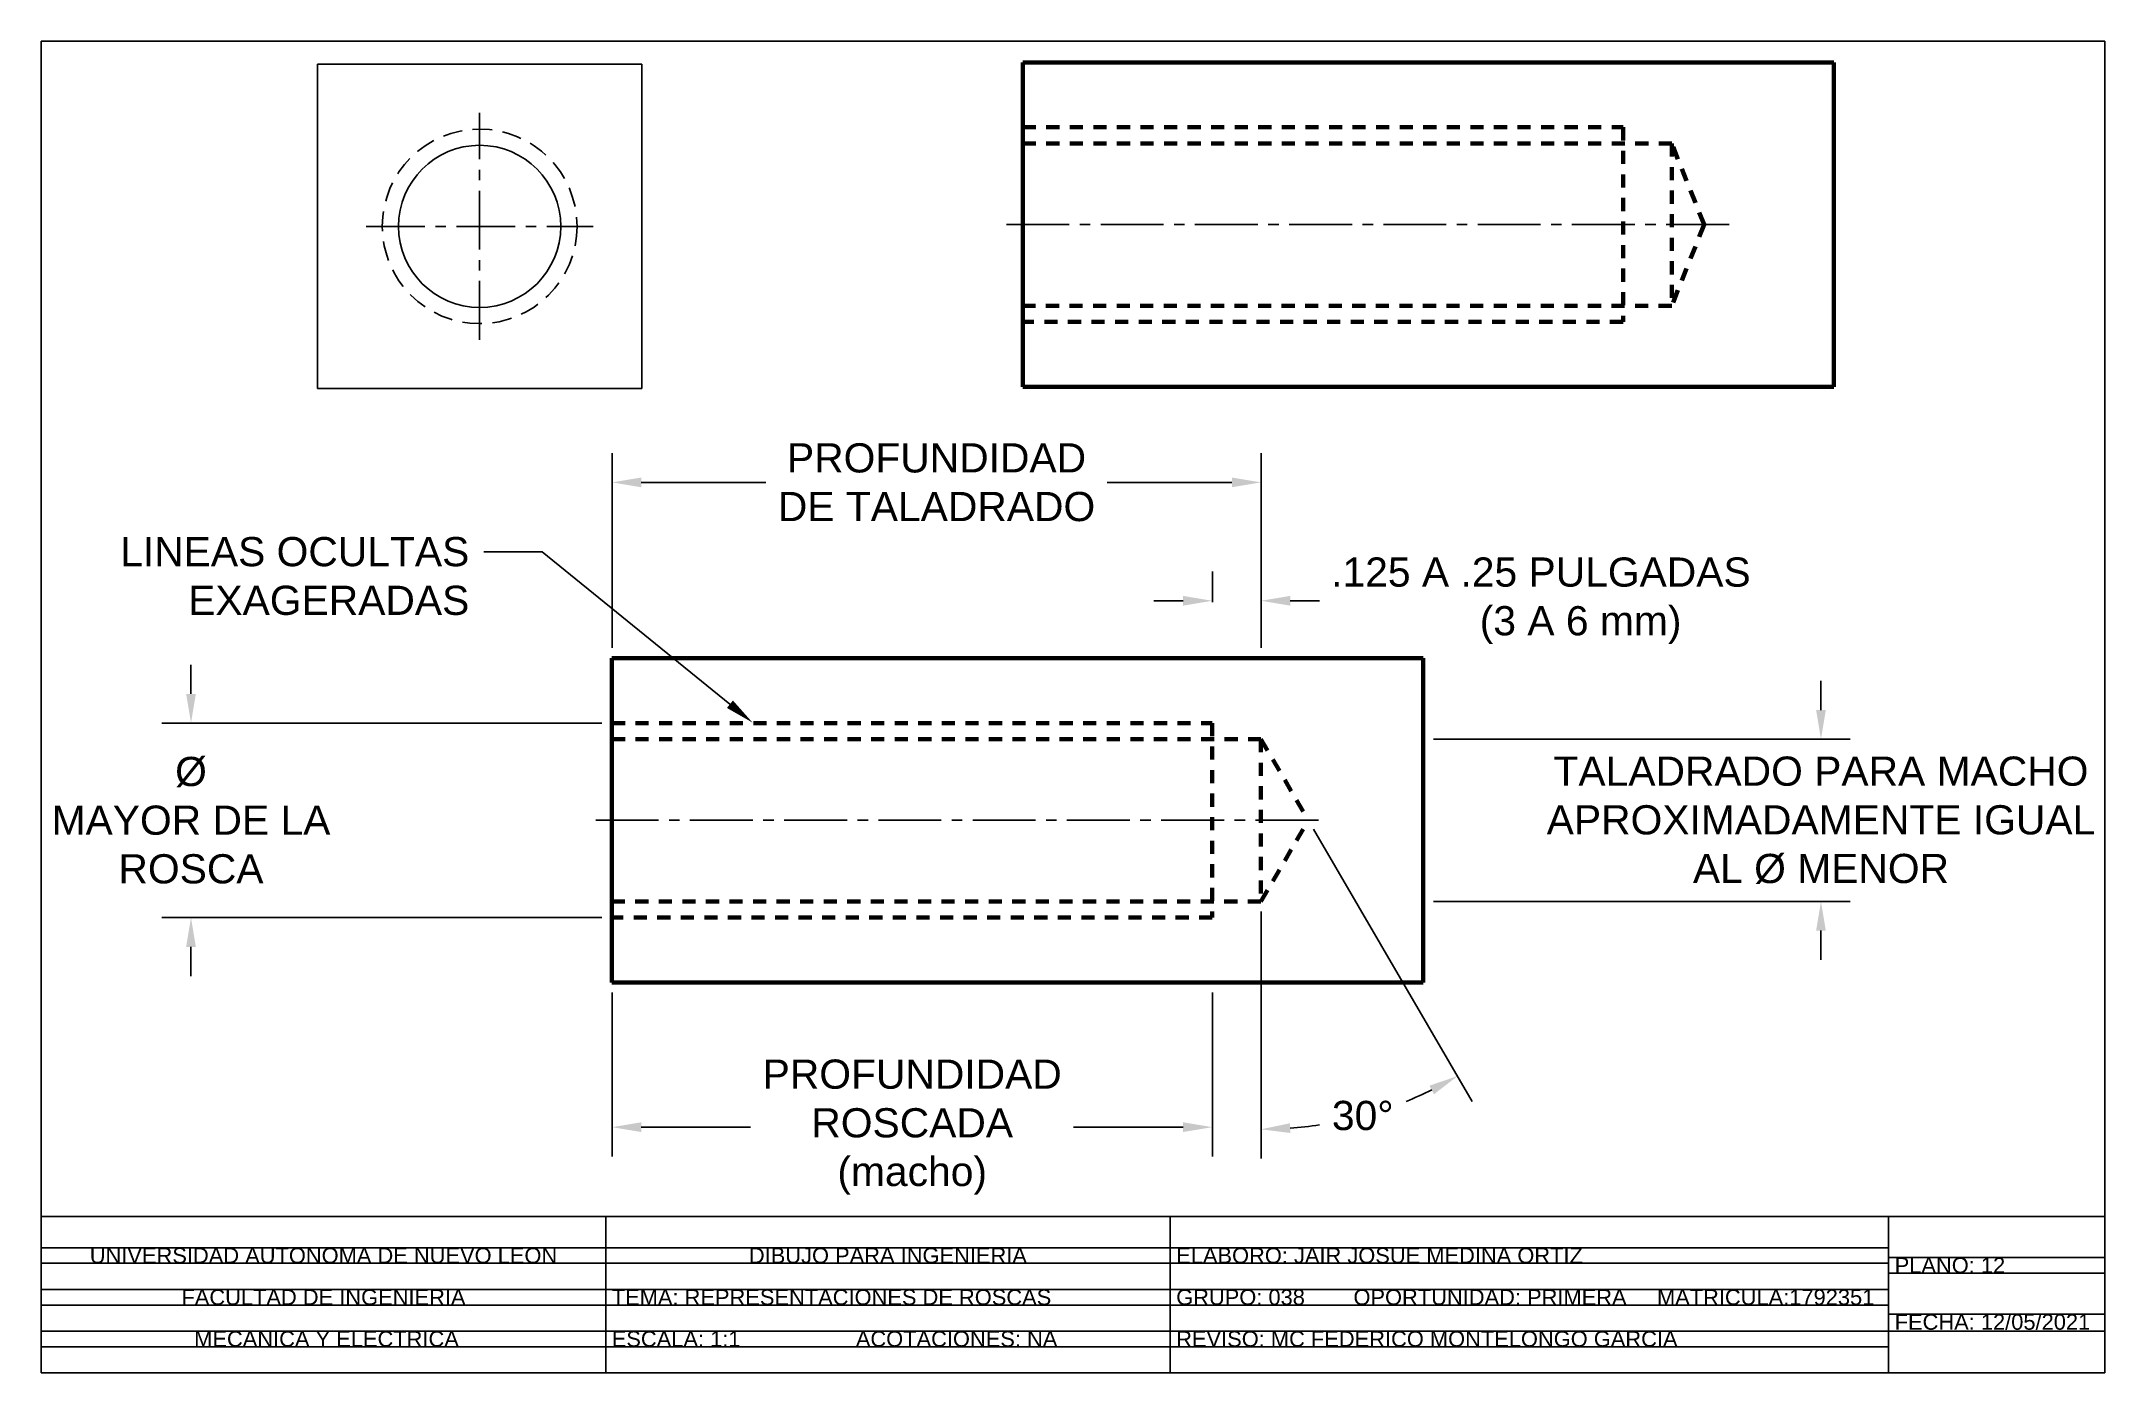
# Paper-space layout 'Plantilla en pulgadas' of a CAD drawing. Header units: inches. Extents: x 0.8 to 16.6, y 0.4 to 10.6.
# The model-space entities are those that its viewports show. They can reach past a viewport. Long polylines and large blocks are cut down to what shows.
import ezdxf
from ezdxf import colors
from ezdxf.entities.mleader import LeaderData, LeaderLine
from ezdxf.math import Vec2, Vec3

# ---------------------------------------------------------------- set-up
doc = ezdxf.new("R2010")
doc.units = ezdxf.units.IN
doc.header["$MEASUREMENT"] = 0
doc.linetypes.add('CENTER2', pattern=[1.125, 0.75, -0.125, 0.125, -0.125])
doc.linetypes.add('DASHED2', pattern=[0.375, 0.25, -0.125])
doc.styles.get("Standard").update_dxf_attribs({"font": 'arial.ttf'})
doc.dimstyles.get("Standard").update_dxf_attribs({"dimtxt": 0.18, "dimasz": 0.18, "dimexe": 0.18, "dimexo": 0.0625, "dimgap": 0.09, "dimtad": 0, "dimtih": 1, "dimtoh": 1, "dimdec": 4, "dimzin": 0, "dimdsep": 46, "dimtxsty": 'Standard', "dimcen": 0.09, "dimadec": 0, "dimazin": 0, "dimtfac": 1, "dimtdec": 4, "dimtofl": 0, "dimtmove": 0, "dimatfit": 3, "dimfxl": 1, "dimtolj": 1, "dimtzin": 0, "dimarcsym": 0})

# ---------------------------------------------------------------- blocks, each defined once
blk = doc.blocks.new('*D30')
at = {"color": 0, "lineweight": -2, "ltscale": 0.5, "transparency": 16777216}
for p, q in [((148.261, 7.55), (148.261, 7.738)), ((148.561, 7.55), (148.561, 7.738)), ((148.081, 7.558), (147.901, 7.558)), ((148.741, 7.558), (148.921, 7.558))]:
    blk.add_line(p, q, dxfattribs=at)
at = {"color": 0, "lineweight": 80, "ltscale": 0.5, "transparency": 16777216}
for points in [[(148.081, 7.588), (148.081, 7.528), (148.261, 7.558)], [(148.741, 7.588), (148.741, 7.528), (148.561, 7.558)]]:
    blk.add_solid(points, dxfattribs=at)
at = {"layer": 'Defpoints', "color": 0, "lineweight": 80, "ltscale": 0.5, "transparency": 16777216}
for p in [(148.561, 7.558), (148.261, 7.487), (148.561, 7.487)]:
    blk.add_point(p, dxfattribs=at)
at = {"color": 0, "lineweight": 80, "ltscale": 0.5, "transparency": 16777216, "insert": (150.286, 7.558), "char_height": 0.18, "width": 3.11572, "attachment_point": 5}
blk.add_mtext('\\A1;.125 A .25 PULGADAS\\P       (3 A 6 mm)', dxfattribs=at)
blk = doc.blocks.new('*D31')
at = {"color": 0, "lineweight": -2, "ltscale": 0.5, "transparency": 16777216}
for p, q in [((144.561, 7.267), (144.561, 8.468)), ((148.561, 7.267), (148.561, 8.468)), ((144.741, 8.288), (145.508, 8.288)), ((148.381, 8.288), (147.613, 8.288))]:
    blk.add_line(p, q, dxfattribs=at)
at = {"color": 0, "lineweight": 80, "ltscale": 0.5, "transparency": 16777216}
for points in [[(144.741, 8.318), (144.741, 8.258), (144.561, 8.288)], [(148.381, 8.318), (148.381, 8.258), (148.561, 8.288)]]:
    blk.add_solid(points, dxfattribs=at)
at = {"layer": 'Defpoints', "color": 0, "lineweight": 80, "ltscale": 0.5, "transparency": 16777216}
for p in [(144.561, 8.288), (144.561, 7.204), (148.561, 7.204)]:
    blk.add_point(p, dxfattribs=at)
at = {"color": 0, "lineweight": 80, "ltscale": 0.5, "transparency": 16777216, "insert": (146.561, 8.288), "char_height": 0.18, "width": 2.90207, "attachment_point": 5}
blk.add_mtext('\\A1;PROFUNDIDAD\\PDE TALADRADO', dxfattribs=at)
blk = doc.blocks.new('*D32')
at = {"color": 0, "lineweight": -2, "ltscale": 0.5, "transparency": 16777216}
for p, q in [((141.966, 6.984), (141.966, 7.164)), ((144.498, 6.804), (141.786, 6.804)), ((144.498, 5.604), (141.786, 5.604)), ((141.966, 5.424), (141.966, 5.244))]:
    blk.add_line(p, q, dxfattribs=at)
at = {"color": 0, "lineweight": 80, "ltscale": 0.5, "transparency": 16777216}
for points in [[(141.936, 6.984), (141.996, 6.984), (141.966, 6.804)], [(141.936, 5.424), (141.996, 5.424), (141.966, 5.604)]]:
    blk.add_solid(points, dxfattribs=at)
at = {"layer": 'Defpoints', "color": 0, "lineweight": 80, "ltscale": 0.5, "transparency": 16777216}
for p in [(144.561, 6.804), (141.966, 5.604), (144.561, 5.604)]:
    blk.add_point(p, dxfattribs=at)
at = {"color": 0, "lineweight": 80, "ltscale": 0.5, "transparency": 16777216, "insert": (141.966, 6.204), "char_height": 0.18, "width": 2.15729, "attachment_point": 5}
blk.add_mtext('\\A1;%%C \\PMAYOR DE LA\\PROSCA', dxfattribs=at)
blk = doc.blocks.new('*D33')
at = {"color": 0, "lineweight": -2, "ltscale": 0.5, "transparency": 16777216}
for p, q in [((144.561, 5.142), (144.561, 4.132)), ((148.261, 5.142), (148.261, 4.132)), ((144.741, 4.312), (145.415, 4.312)), ((148.081, 4.312), (147.406, 4.312))]:
    blk.add_line(p, q, dxfattribs=at)
at = {"color": 0, "lineweight": 80, "ltscale": 0.5, "transparency": 16777216}
for points in [[(144.741, 4.342), (144.741, 4.282), (144.561, 4.312)], [(148.081, 4.342), (148.081, 4.282), (148.261, 4.312)]]:
    blk.add_solid(points, dxfattribs=at)
at = {"layer": 'Defpoints', "color": 0, "lineweight": 80, "ltscale": 0.5, "transparency": 16777216}
for p in [(144.561, 5.204), (148.261, 5.204), (148.261, 4.312)]:
    blk.add_point(p, dxfattribs=at)
at = {"color": 0, "lineweight": 80, "ltscale": 0.5, "transparency": 16777216, "insert": (146.411, 4.312), "char_height": 0.18, "width": 2.8056, "attachment_point": 5}
blk.add_mtext('\\A1;PROFUNDIDAD\\PROSCADA\\P(macho)', dxfattribs=at)
blk = doc.blocks.new('*D35')
at = {"color": 0, "lineweight": -2, "ltscale": 0.5, "transparency": 16777216}
for p, q in [((152.012, 6.884), (152.012, 7.064)), ((149.623, 6.704), (152.192, 6.704)), ((149.623, 5.704), (152.192, 5.704)), ((152.012, 5.524), (152.012, 5.344))]:
    blk.add_line(p, q, dxfattribs=at)
at = {"color": 0, "lineweight": 80, "ltscale": 0.5, "transparency": 16777216}
for points in [[(151.982, 6.884), (152.042, 6.884), (152.012, 6.704)], [(151.982, 5.524), (152.042, 5.524), (152.012, 5.704)]]:
    blk.add_solid(points, dxfattribs=at)
at = {"layer": 'Defpoints', "color": 0, "lineweight": 80, "ltscale": 0.5, "transparency": 16777216}
for p in [(149.561, 6.704), (149.561, 5.704), (152.012, 5.704)]:
    blk.add_point(p, dxfattribs=at)
at = {"color": 0, "lineweight": 80, "ltscale": 0.5, "transparency": 16777216, "insert": (152.012, 6.204), "char_height": 0.18, "width": 3.70135, "attachment_point": 5}
blk.add_mtext('\\A1;TALADRADO PARA MACHO\\PAPROXIMADAMENTE IGUAL AL %%C MENOR', dxfattribs=at)
blk = doc.blocks.new('*D36')
at = {"color": 0, "lineweight": -2, "ltscale": 0.5, "transparency": 16777216}
for p, q in [((148.884, 6.15), (149.863, 4.471)), ((148.561, 5.642), (148.561, 4.119))]:
    blk.add_line(p, q, dxfattribs=at)
for start, end in [(291.8208, 295.9568), (274.2893, 278.6316)]:
    blk.add_arc((148.561, 6.704), 2.405, start, end, dxfattribs=at)
at = {"color": 0, "lineweight": 80, "ltscale": 0.5, "transparency": 16777216}
for points in [[(149.599, 4.568), (149.627, 4.515), (149.772, 4.627)], [(148.742, 4.276), (148.739, 4.336), (148.561, 4.299)]]:
    blk.add_solid(points, dxfattribs=at)
at = {"layer": 'Defpoints', "color": 0, "lineweight": 80, "ltscale": 0.5, "transparency": 16777216}
for p in [(148.561, 6.704), (148.561, 6.704), (148.852, 6.204), (148.561, 5.704), (148.982, 4.336)]:
    blk.add_point(p, dxfattribs=at)
at = {"color": 0, "lineweight": 80, "ltscale": 0.5, "transparency": 16777216, "insert": (149.188, 4.383), "char_height": 0.18, "attachment_point": 5}
blk.add_mtext('\\A1;30°', dxfattribs=at)

msp = doc.modelspace()

# ---------------------------------------------------------------- linework, layer by layer
at = {"ltscale": 0.5}
for p, q in [((142.74507, 8.86692), (142.74507, 10.86692)), ((142.74507, 10.86692), (144.74507, 10.86692)), ((144.74507, 10.86692), (144.74507, 8.86692)), ((144.74507, 8.86692), (142.74507, 8.86692))]:
    msp.add_line(p, q, dxfattribs=at)
at = {"lineweight": 200, "ltscale": 0.5}
for p, q in [((152.09201, 10.87756), (147.09201, 10.87756)), ((147.09201, 10.87756), (147.09201, 8.87756)), ((152.09201, 8.87756), (152.09201, 10.87756)), ((147.09201, 8.87756), (152.09201, 8.87756))]:
    msp.add_line(p, q, dxfattribs=at)
at = {"linetype": 'CENTER2', "ltscale": 0.75}
for p, q in [((143.74507, 9.16692), (143.74507, 10.56692)), ((143.04507, 9.86692), (144.44507, 9.86692))]:
    msp.add_line(p, q, dxfattribs=at)
at = {"linetype": 'DASHED2', "lineweight": 80, "ltscale": 0.5}
for p, q in [((147.09201, 10.47756), (150.79201, 10.47756)), ((150.79201, 10.47756), (150.79201, 9.27756)), ((147.09201, 10.37756), (151.09201, 10.37756)), ((151.09201, 10.37756), (151.09201, 9.37756)), ((151.29201, 9.87756), (151.09201, 10.37756)), ((151.29201, 9.87756), (151.09201, 9.37756)), ((151.09201, 9.37756), (147.09201, 9.37756)), ((150.79201, 9.27756), (147.09201, 9.27756)), ((144.56059, 6.80426), (148.26059, 6.80426)), ((148.26059, 6.80426), (148.26059, 5.60426)), ((144.56059, 6.70426), (148.56059, 6.70426)), ((148.56059, 6.70426), (148.56059, 5.70426)), ((148.56059, 6.70426), (148.85213, 6.20426)), ((148.56059, 5.70426), (148.85213, 6.20426)), ((148.56059, 5.70426), (144.56059, 5.70426)), ((148.26059, 5.60426), (144.56059, 5.60426))]:
    msp.add_line(p, q, dxfattribs=at)
at = {"linetype": 'CENTER2', "ltscale": 0.8}
for p, q in [((146.99201, 9.87756), (151.49201, 9.87756)), ((144.46059, 6.20426), (148.96059, 6.20426))]:
    msp.add_line(p, q, dxfattribs=at)
at = {"lineweight": 80, "ltscale": 0.5}
for p, q in [((149.56059, 7.20426), (144.56059, 7.20426)), ((144.56059, 7.20426), (144.56059, 5.20426)), ((149.56059, 5.20426), (149.56059, 7.20426)), ((144.56059, 5.20426), (149.56059, 5.20426))]:
    msp.add_line(p, q, dxfattribs=at)
at = {"linetype": 'DASHED2', "ltscale": 0.75}
msp.add_circle((143.74507, 9.86692), 0.6, dxfattribs=at)
at = {"ltscale": 0.5}
msp.add_circle((143.74507, 9.86692), 0.5, dxfattribs=at)

# ---------------------------------------------------------------- dimensions: what is measured, and where the dimension line sits
at = {"lineweight": 80, "ltscale": 0.5}
for base, p1, p2, text, picture, middle in [((144.56059, 8.28756), (148.56059, 7.20426), (144.56059, 7.20426), 'PROFUNDIDAD\\PDE TALADRADO', '*D31', (146.56059, 8.28756)), ((148.56059, 7.55824), (148.26059, 7.48709), (148.56059, 7.48709), '.125 A .25 PULGADAS\\P       (3 A 6 mm)', '*D30', (150.28551, 7.55824)), ((148.26059, 4.31228), (144.56059, 5.20426), (148.26059, 5.20426), 'PROFUNDIDAD\\PROSCADA\\P(macho)', '*D33', (146.41059, 4.31228))]:
    dim = msp.add_linear_dim(base=base, p1=p1, p2=p2, text=text, dimstyle='Standard', dxfattribs=at)
    dim.commit()
    dim.dimension.update_dxf_attribs({"geometry": picture, "text_midpoint": middle})
for base, p1, p2, text, picture, middle in [((141.96558, 5.60426), (144.56059, 6.80426), (144.56059, 5.60426), '%%C \\PMAYOR DE LA\\PROSCA', '*D32', (141.96558, 6.20426)), ((152.01201, 5.70426), (149.56059, 6.70426), (149.56059, 5.70426), 'TALADRADO PARA MACHO\\PAPROXIMADAMENTE IGUAL AL %%C MENOR', '*D35', (152.01201, 6.20426))]:
    dim = msp.add_linear_dim(base=base, p1=p1, p2=p2, angle=90, text=text, dimstyle='Standard', dxfattribs=at)
    dim.commit()
    dim.dimension.update_dxf_attribs({"geometry": picture, "text_midpoint": middle})
dim = msp.add_angular_dim_2l(base=(148.9816, 4.33643), line1=((148.56059, 6.70426), (148.85213, 6.20426)), line2=((148.56059, 6.70426), (148.56059, 5.70426)), dimstyle='Standard', dxfattribs=at)
dim.commit()
dim.dimension.update_dxf_attribs({"geometry": '*D36', "text_midpoint": (149.18803, 4.38258)})

# ---------------------------------------------------------------- leaders
ml = msp.add_multileader_mtext('Standard', dxfattribs=at)
ml.set_content('LINEAS OCULTAS\\PEXAGERADAS', color=256)
ml.set_leader_properties()
ml.build(insert=Vec2(0, 0))
ml.multileader.update_dxf_attribs({"dogleg_length": 0.36, "arrow_head_size": 0.18})
ctx = ml.context
ctx.base_point, ctx.char_height, ctx.arrow_head_size, ctx.landing_gap_size, ctx.plane_origin = Vec3(141.47077, 7.85954), 0.18, 0.18, 0.09, Vec3(145.42714, 6.80671)
ctx.text_align_type = 2
notes = []
notes.append((ctx, [(0, (1, 1, 0), (144.13124, 7.85954), (-1, 0), 0.36, [(0, [(145.42714, 6.80671)], 0, [])])]))
ctx.mtext.insert, ctx.mtext.width, ctx.mtext.alignment, ctx.mtext.flow_direction = Vec3(143.68124, 7.95108), 2.1870512, 3, 5
for ctx, leaders in notes:
    for number, flags, end, landing, length, lines in leaders:
        leader = LeaderData()
        leader.index, (leader.has_last_leader_line, leader.has_dogleg_vector, leader.attachment_direction) = number, flags
        leader.last_leader_point, leader.dogleg_vector, leader.dogleg_length = Vec3(end), Vec3(landing), length
        for number, points, colour, breaks in lines:
            line = LeaderLine()
            line.index, line.vertices, line.color, line.breaks = number, Vec3.list(points), colors.encode_raw_color(colour), breaks
            leader.lines.append(line)
        ctx.leaders.append(leader)

psp = doc.layouts.new('Plantilla en pulgadas')

# ---------------------------------------------------------------- linework, layer by layer
for p, q in [((16.61, 10.61), (0.78, 10.61)), ((0.78, 10.61), (0.78, 0.39)), ((16.61, 0.39), (16.61, 10.61)), ((0.78, 1.59), (16.61, 1.59)), ((5.11, 1.59), (5.11, 0.39)), ((9.44, 1.59), (9.44, 0.39)), ((14.952, 1.59), (14.952, 0.39)), ((0.78, 1.35), (14.952, 1.35)), ((14.952, 1.275), (16.61, 1.275)), ((0.78, 1.23), (14.952, 1.23)), ((14.952, 1.155), (16.61, 1.155)), ((0.78, 1.03), (14.952, 1.03)), ((0.78, 0.91), (14.952, 0.91)), ((14.952, 0.84), (16.61, 0.84)), ((0.78, 0.71), (16.61, 0.71)), ((0.78, 0.59), (14.952, 0.59)), ((0.78, 0.39), (16.61, 0.39))]:
    psp.add_line(p, q)

# ---------------------------------------------------------------- texts
at = {"char_height": 0.12, "attachment_point": 1}
for s, width, insert in [('\\pxqc;UNIVERSIDAD AUTONOMA DE NUEVO LEON', 4.33, (0.78, 1.35)), ('\\pxqc;DIBUJO PARA INGENIERIA', 4.33, (5.11, 1.35)), (' ELABORO: JAIR JOSUE MEDINA ORTIZ', 5.512, (9.44, 1.35)), (' PLANO: 12', 1.658, (14.952, 1.275)), ('\\pxqc;FACULTAD DE INGENIERIA ', 4.33, (0.78, 1.03)), (' TEMA: REPRESENTACIONES DE ROSCAS', 4.33, (5.11, 1.03)), (' GRUPO: 038        OPORTUNIDAD: PRIMERA     MATRICULA:1792351', 5.512, (9.44, 1.03)), (' FECHA: 12/05/2021', 1.658, (14.952, 0.84)), ('\\pxqc; MECANICA Y ELECTRICA', 4.33, (0.78, 0.71)), (' ESCALA: 1:1                   ACOTACIONES: NA', 4.33, (5.11, 0.71)), (' REVISO: MC FEDERICO MONTELONGO GARCIA', 5.512, (9.44, 0.71))]:
    psp.add_mtext_dynamic_manual_height_columns(s, width=width, gutter_width=1, heights=[0], dxfattribs=dict(at, insert=insert))

# ---------------------------------------------------------------- viewports
at = {"layer": '0', "view_target_point": (81.28732, 8.96642)}
psp.add_viewport(center=(8.695, 6.1), size=(15.83, 9.02), view_center_point=(66.11472, -1.58137), view_height=7.24659, dxfattribs=at)

doc.saveas('drawing.dxf')
